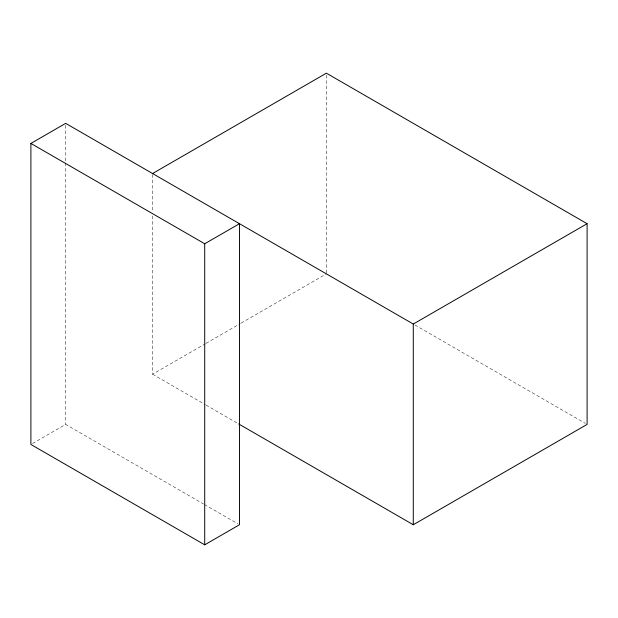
<?xml version="1.0" encoding="UTF-8"?>
<svg xmlns="http://www.w3.org/2000/svg" width="618" height="618" viewBox="0 0 618 618"><rect width="100%" height="100%" fill="white"/><g stroke="black" fill="none" stroke-linecap="round" stroke-linejoin="round"><path stroke-width="0.46" stroke-dasharray="3.09 2.32" d="M32.553 443.515L65.662 424.404L203.546 504.01M152.569 215.983L152.569 374.23L205.215 343.832M206.049 343.353L240.309 323.569M241.144 323.09L326.381 273.882M414.956 325.022L585.431 423.438M152.569 374.23L205.215 404.62M206.049 405.107L237.806 423.438M204.38 504.489L237.806 523.786M326.381 75.11L326.381 272.917M152.569 174.492L152.569 212.121M65.662 125.276L65.662 161.947M65.662 162.913L65.662 424.404"/><path stroke-width="0.93" d="M30.9 143.422L204.712 243.77L239.475 223.701L239.475 524.752L204.712 544.821L30.9 444.473L30.9 143.422L65.662 123.353L413.287 324.048L587.1 223.701L587.1 424.404L413.287 524.752L238.641 423.925M152.569 173.527L326.381 73.179L587.1 223.701M413.287 324.048L413.287 524.752M204.712 243.77L204.712 544.821"/></g></svg>
